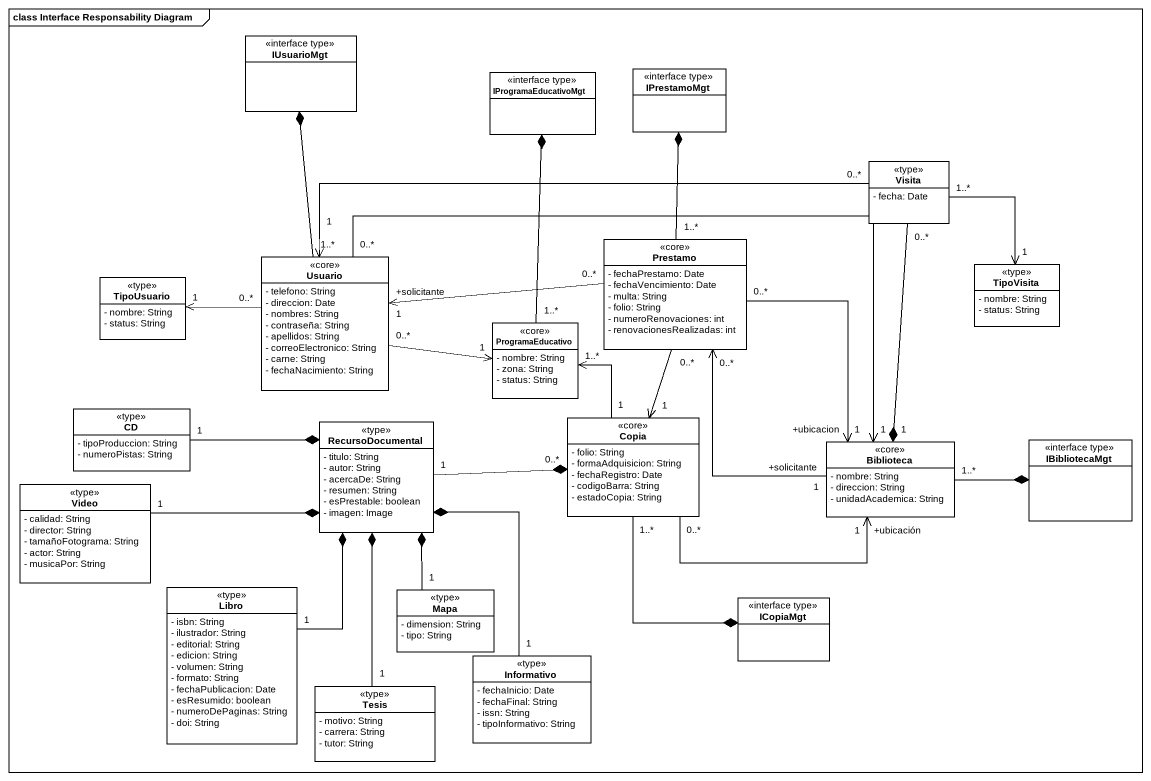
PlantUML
@startuml
mainframe class Interface Responsability Diagram
hide circle
hide empty members
skinparam classAttributeIconSize 0
class IUsuarioMgt <<interface type>>
class IProgramaEducativoMgt <<interface type>>
class IPrestamoMgt <<interface type>>
class Visita <<type>> {
  - fecha: Date
}
class Usuario <<core>> {
  - telefono: String
  - direccion: Date
  - nombres: String
  - contraseña: String
  - apellidos: String
  - correoElectronico: String
  - carne: String
  - fechaNacimiento: String
}
class Prestamo <<core>> {
  - fechaPrestamo: Date
  - fechaVencimiento: Date
  - multa: String
  - folio: String
  - numeroRenovaciones: int
  - renovacionesRealizadas: int
}
class TipoVisita <<type>> {
  - nombre: String
  - status: String
}
class TipoUsuario <<type>> {
  - nombre: String
  - status: String
}
class ProgramaEducativo <<core>> {
  - nombre: String
  - zona: String
  - status: String
}
class CD <<type>> {
  - tipoProduccion: String
  - numeroPistas: String
}
class RecursoDocumental <<type>> {
  - titulo: String
  - autor: String
  - acercaDe: String
  - resumen: String
  - esPrestable: boolean
  - imagen: Image
}
class Copia <<core>> {
  - folio: String
  - formaAdquisicion: String
  - fechaRegistro: Date
  - codigoBarra: String
  - estadoCopia: String
}
class Biblioteca <<core>> {
  - nombre: String
  - direccion: String
  - unidadAcademica: String
}
class IBibliotecaMgt <<interface type>>
class Video <<type>> {
  - calidad: String
  - director: String
  - tamañoFotograma: String
  - actor: String
  - musicaPor: String
}
class Libro <<type>> {
  - isbn: String
  - ilustrador: String
  - editorial: String
  - edicion: String
  - volumen: String
  - formato: String
  - fechaPublicacion: Date
  - esResumido: boolean
  - numeroDePaginas: String
  - doi: String
}
class Mapa <<type>> {
  - dimension: String
  - tipo: String
}
class ICopiaMgt <<interface type>>
class Informativo <<type>> {
  - fechaInicio: Date
  - fechaFinal: String
  - issn: String
  - tipoInformativo: String
}
class Tesis <<type>> {
  - motivo: String
  - carrera: String
  - tutor: String
}
Visita "0..*" -left-> "1" Usuario
Visita "0..*" --* "1" Biblioteca
Usuario "1..*" -up-* IUsuarioMgt
Usuario "0..*" -right-> "1" ProgramaEducativo
Usuario "0..*" -right-> "1" Biblioteca
Prestamo "1..*" -up-* IPrestamoMgt
Prestamo "0..*" -left-> "+solicitante\n1" Usuario
Prestamo "0..*" --> "1" Copia
Prestamo "0..*" --> "+ubicacion\n1" Biblioteca
TipoVisita "1" <-up- "1..*" Visita
TipoUsuario "1" <-right- "0..*" Usuario
ProgramaEducativo "1..*" -up-* IProgramaEducativoMgt
ProgramaEducativo "1..*" <-- "1" Copia
CD "1" -right-* RecursoDocumental
RecursoDocumental "1" -right-* "0..*" Copia
Copia "0..*" -right-> "+ubicación\n1" Biblioteca
Copia "1..*" --* ICopiaMgt
Biblioteca "+solicitante\n1" -up-> "0..*" Prestamo
Biblioteca "1..*" -right-* IBibliotecaMgt
Video "1" -right-* RecursoDocumental
Libro "1" -up-* RecursoDocumental
Mapa "1" -up-* RecursoDocumental
Informativo "1" -up-* RecursoDocumental
Tesis "1" -up-* RecursoDocumental
@enduml
